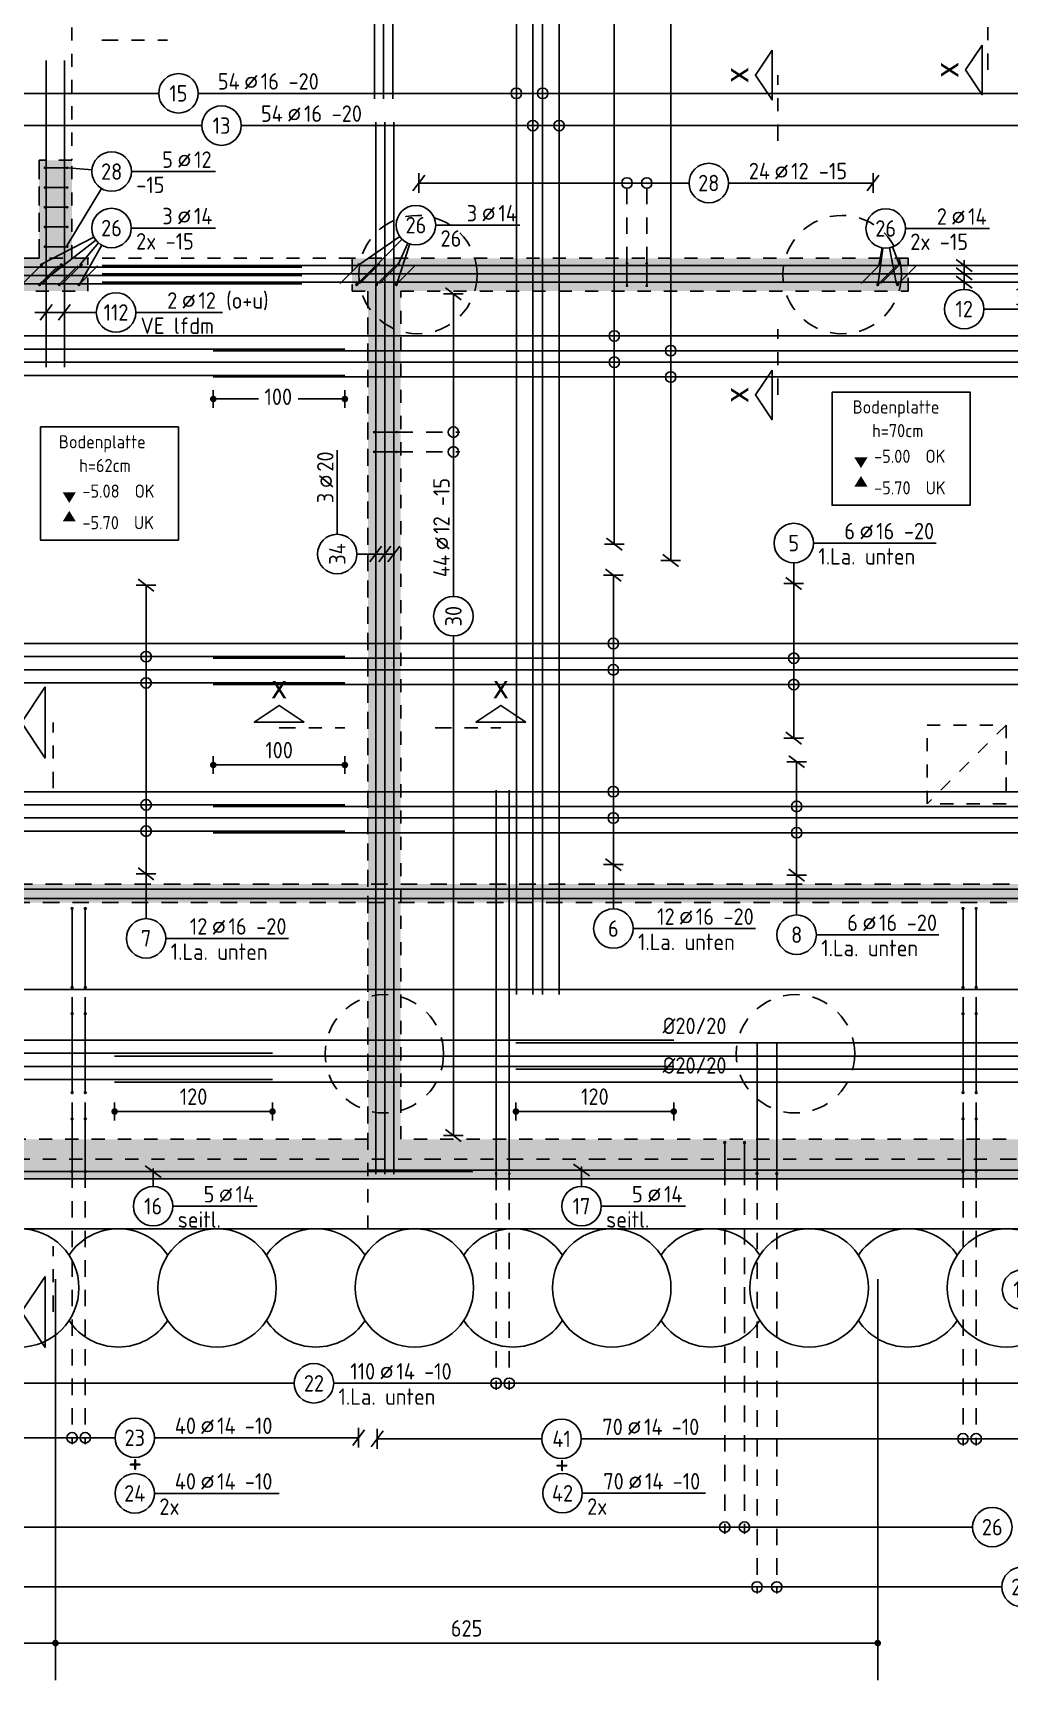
# Model space of a CAD drawing. Extents: x -59 to 99, y -34 to 56.
# Drawn here: x 9.39 to 16.81, y 16.12 to 28.64 of the extents above; entities that cross this region are included whole.
import ezdxf
from ezdxf.enums import TextEntityAlignment as Align

# ---------------------------------------------------------------- set-up
doc = ezdxf.new("R2010")
doc.units = 0
doc.header["$LTSCALE"] = 0.5
for name, pattern in [('AUSGEZOGEN', [1000.01, 1000, 0.01]), ('DASHDOTSMALL', [1.05, 0.5, -0.25, 0.05, -0.25]), ('DIVIDE2', [0.625, 0.25, -0.125, 0, -0.125, 0, -0.125]), ('DOT', [0.175, 0.05, -0.125]), ('HIDDEN2', [0.187, 0.125, -0.062]), ('PUNKT', [0.175, 0.05, -0.125]), ('STRICHPUNKT2', [0.55, 0.25, -0.125, 0.05, -0.125]), ('VERDECKT', [0.375, 0.25, -0.125])]:
    doc.linetypes.add(name, pattern=pattern)
for name, color, linetype in [('ACHSEN', 7, 'Continuous'), ('AFB', 7, 'Continuous'), ('BETON', 7, 'Continuous'), ('DRUEBER', 7, 'Continuous'), ('grau_dunkel', 7, 'Continuous'), ('grau_hell', 7, 'Continuous'), ('Gründungspfähle', 7, 'Continuous'), ('koten', 7, 'Continuous'), ('MASSE', 7, 'Continuous'), ('OBJEKT', 7, 'Continuous'), ('RND', 7, 'Continuous'), ('SCHNITTE', 7, 'Continuous'), ('SCHRAFF', 7, 'Continuous'), ('TEXT', 7, 'Continuous'), ('Verbau', 7, 'Continuous'), ('VERDECKT', 7, 'Continuous'), ('Versprung oberseitig', 7, 'Continuous')]:
    doc.layers.add(name, color=color, linetype=linetype)
doc.layers.add('NOPLOT', color=7, linetype='Continuous', plot=False)
doc.styles.add('helv', font='tahoma.ttf')
doc.styles.add('txt', font='isocp.shx')
doc.dimstyles.new('DOT_I', dxfattribs={"dimscale": 0.5, "dimtxt": 0.25, "dimasz": 0.25, "dimexe": 0.1, "dimexo": 0.3, "dimgap": 0.1, "dimtad": 1, "dimdec": 3, "dimzin": 3, "dimtxsty": 'txt', "dimblk": 'DOT', "dimblk1": 'DOT', "dimblk2": 'DOT', "dimsah": 1, "dimcen": 0.1, "dimse1": 1, "dimse2": 1, "dimazin": 0, "dimtfac": 1, "dimtdec": 4, "dimtix": 1, "dimtmove": 2, "dimatfit": 3, "dimfxl": 0, "dimtvp": 1, "dimtolj": 1, "dimtzin": 0, "dimarcsym": 0})

# ---------------------------------------------------------------- blocks, each defined once
blk = doc.blocks.new('okrd_o')
at = {"layer": 'koten', "color": 7, "linetype": 'Continuous'}
blk.add_solid([(-0.125, 0.202), (0.125, 0.202), (0, 0)], dxfattribs=at)
at = {"layer": 'koten', "style": 'txt'}
blk.add_attdef('OKRD', (0.25, 0.1), '', height=0.25, dxfattribs=at)
blk = doc.blocks.new('okrd_u')
at = {"layer": 'koten', "color": 7, "linetype": 'Continuous'}
blk.add_solid([(-0.125, -0.202), (0.125, -0.202), (0, 0)], dxfattribs=at)
at = {"layer": 'koten', "style": 'txt'}
blk.add_attdef('OKRD', (0.25, -0.35), '', height=0.25, dxfattribs=at)
blk = doc.blocks.new('lei_gre')
at = {"layer": 'RND', "color": 7, "linetype": 'Continuous'}
for p, q in [((-0.09, -0.12), (0.09, 0.12)), ((0, 0.15), (0, -0.15))]:
    blk.add_line(p, q, dxfattribs=at)
blk = doc.blocks.new('RND_LEI')
at = {"layer": 'RND', "color": 7, "linetype": 'Continuous'}
blk.add_line((1.022, 0.066), (1.19, 0.27), dxfattribs=at)
for centre, radius in [((0, 0), 0.3), ((1.106, 0.168), 0.075)]:
    blk.add_circle(centre, radius, dxfattribs=at)
at = {"layer": 'RND', "color": 7, "linetype": 'Continuous', "style": 'txt'}
blk.add_attdef('ANZ', text='', height=0.25, dxfattribs=at).set_placement((0.931, 0.057), align=Align.RIGHT)
for tag, p in [('DUM', (1.253, 0.057)), ('ABSTD', (1.674, 0.057)), ('POSTXT', (0.374, -0.327))]:
    blk.add_attdef(tag, p, '', height=0.25, dxfattribs=at)
blk.add_attdef('POSL', text='', height=0.25, dxfattribs=at).set_placement((0, 0), align=Align.MIDDLE)
blk = doc.blocks.new('DOT')
at = {"layer": 'MASSE', "color": 7, "linetype": 'Continuous'}
for p, q in [((0, 0), (-1, 0)), ((0, 0.54), (0, -0.54))]:
    blk.add_line(p, q, dxfattribs=at)
at = {"layer": 'MASSE', "color": 7, "linetype": 'Continuous', "const_width": 0.2}
blk.add_lwpolyline([(-0.1, 0, 1), (0.1, 0, 1)], format="xyb", close=True, dxfattribs=at)
blk = doc.blocks.new('*D15')
at = {"layer": 'Defpoints', "color": 0, "linetype": 'AUSGEZOGEN', "transparency": 16777216}
for p in [(10.76, 23.075), (10.76, 23.075), (11.76, 23.075)]:
    blk.add_point(p, dxfattribs=at)
at = {"layer": 'MASSE', "color": 0, "linetype": 'AUSGEZOGEN', "lineweight": -2, "transparency": 16777216}
blk.add_line((11.635, 23.075), (10.885, 23.075), dxfattribs=at)
at = {"layer": 'MASSE', "color": 0, "linetype": 'AUSGEZOGEN', "lineweight": -2, "transparency": 16777216, "xscale": 0.125, "yscale": 0.125, "zscale": 0.125, "rotation": 180}
blk.add_blockref('DOT', (10.76, 23.075), dxfattribs=at)
at = {"layer": 'MASSE', "color": 0, "linetype": 'AUSGEZOGEN', "lineweight": -2, "transparency": 16777216, "xscale": 0.125, "yscale": 0.125, "zscale": 0.125}
blk.add_blockref('DOT', (11.76, 23.075), dxfattribs=at)
at = {"layer": 'MASSE', "color": 0, "linetype": 'AUSGEZOGEN', "transparency": 16777216, "insert": (11.26, 23.188), "char_height": 0.125, "attachment_point": 5, "style": 'txt'}
blk.add_mtext('\\A1;100', dxfattribs=at)
blk = doc.blocks.new('*D17')
at = {"layer": 'Defpoints', "color": 0, "linetype": 'AUSGEZOGEN', "transparency": 16777216}
for p in [(10.01, 20.44), (10.01, 20.44), (11.21, 20.44)]:
    blk.add_point(p, dxfattribs=at)
at = {"layer": 'MASSE', "color": 0, "linetype": 'AUSGEZOGEN', "lineweight": -2, "transparency": 16777216}
blk.add_line((11.085, 20.44), (10.135, 20.44), dxfattribs=at)
at = {"layer": 'MASSE', "color": 0, "linetype": 'AUSGEZOGEN', "lineweight": -2, "transparency": 16777216, "xscale": 0.125, "yscale": 0.125, "zscale": 0.125, "rotation": 180}
blk.add_blockref('DOT', (10.01, 20.44), dxfattribs=at)
at = {"layer": 'MASSE', "color": 0, "linetype": 'AUSGEZOGEN', "lineweight": -2, "transparency": 16777216, "xscale": 0.125, "yscale": 0.125, "zscale": 0.125}
blk.add_blockref('DOT', (11.21, 20.44), dxfattribs=at)
at = {"layer": 'MASSE', "color": 0, "linetype": 'AUSGEZOGEN', "transparency": 16777216, "insert": (10.61, 20.553), "char_height": 0.125, "attachment_point": 5, "style": 'txt'}
blk.add_mtext('\\A1;120', dxfattribs=at)
blk = doc.blocks.new('*D18')
at = {"layer": 'Defpoints', "color": 0, "linetype": 'AUSGEZOGEN', "transparency": 16777216}
for p in [(13.06, 20.44), (13.06, 20.44), (14.26, 20.44)]:
    blk.add_point(p, dxfattribs=at)
at = {"layer": 'MASSE', "color": 0, "linetype": 'AUSGEZOGEN', "lineweight": -2, "transparency": 16777216}
blk.add_line((14.135, 20.44), (13.185, 20.44), dxfattribs=at)
at = {"layer": 'MASSE', "color": 0, "linetype": 'AUSGEZOGEN', "lineweight": -2, "transparency": 16777216, "xscale": 0.125, "yscale": 0.125, "zscale": 0.125, "rotation": 180}
blk.add_blockref('DOT', (13.06, 20.44), dxfattribs=at)
at = {"layer": 'MASSE', "color": 0, "linetype": 'AUSGEZOGEN', "lineweight": -2, "transparency": 16777216, "xscale": 0.125, "yscale": 0.125, "zscale": 0.125}
blk.add_blockref('DOT', (14.26, 20.44), dxfattribs=at)
at = {"layer": 'MASSE', "color": 0, "linetype": 'AUSGEZOGEN', "transparency": 16777216, "insert": (13.66, 20.553), "char_height": 0.125, "attachment_point": 5, "style": 'txt'}
blk.add_mtext('\\A1;120', dxfattribs=at)
blk = doc.blocks.new('*D20')
at = {"layer": 'Defpoints', "color": 0, "linetype": 'AUSGEZOGEN', "transparency": 16777216}
for p in [(10.76, 25.858), (11.76, 25.858), (11.76, 25.858)]:
    blk.add_point(p, dxfattribs=at)
at = {"layer": 'MASSE', "color": 0, "linetype": 'AUSGEZOGEN', "lineweight": -2, "transparency": 16777216}
for p, q in [((10.885, 25.858), (11.104, 25.858)), ((11.635, 25.858), (11.404, 25.858))]:
    blk.add_line(p, q, dxfattribs=at)
at = {"layer": 'MASSE', "color": 0, "linetype": 'AUSGEZOGEN', "lineweight": -2, "transparency": 16777216, "xscale": 0.125, "yscale": 0.125, "zscale": 0.125, "rotation": 180}
blk.add_blockref('DOT', (10.76, 25.858), dxfattribs=at)
at = {"layer": 'MASSE', "color": 0, "linetype": 'AUSGEZOGEN', "lineweight": -2, "transparency": 16777216, "xscale": 0.125, "yscale": 0.125, "zscale": 0.125}
blk.add_blockref('DOT', (11.76, 25.858), dxfattribs=at)
at = {"layer": 'MASSE', "color": 0, "linetype": 'AUSGEZOGEN', "transparency": 16777216, "insert": (11.254, 25.875), "char_height": 0.125, "attachment_point": 5, "style": 'txt'}
blk.add_mtext('\\A1;100', dxfattribs=at)
blk = doc.blocks.new('*D34')
at = {"layer": 'Defpoints', "color": 0, "linetype": 'AUSGEZOGEN', "transparency": 16777216}
for p in [(5.81, 16.398), (5.81, 16.398), (9.56, 16.398)]:
    blk.add_point(p, dxfattribs=at)
at = {"layer": 'MASSE', "color": 0, "linetype": 'AUSGEZOGEN', "lineweight": -2, "transparency": 16777216}
blk.add_line((9.435, 16.398), (5.935, 16.398), dxfattribs=at)
at = {"layer": 'MASSE', "color": 0, "linetype": 'AUSGEZOGEN', "lineweight": -2, "transparency": 16777216, "xscale": 0.125, "yscale": 0.125, "zscale": 0.125, "rotation": 180}
blk.add_blockref('DOT', (5.81, 16.398), dxfattribs=at)
at = {"layer": 'MASSE', "color": 0, "linetype": 'AUSGEZOGEN', "lineweight": -2, "transparency": 16777216, "xscale": 0.125, "yscale": 0.125, "zscale": 0.125}
blk.add_blockref('DOT', (9.56, 16.398), dxfattribs=at)
at = {"layer": 'MASSE', "color": 0, "linetype": 'AUSGEZOGEN', "transparency": 16777216, "insert": (7.685, 16.51), "char_height": 0.125, "attachment_point": 5, "style": 'txt'}
blk.add_mtext('\\A1;375', dxfattribs=at)
blk = doc.blocks.new('*D35')
at = {"layer": 'Defpoints', "color": 0, "linetype": 'AUSGEZOGEN', "transparency": 16777216}
for p in [(9.56, 16.398), (15.81, 16.398), (15.81, 16.398)]:
    blk.add_point(p, dxfattribs=at)
at = {"layer": 'MASSE', "color": 0, "linetype": 'AUSGEZOGEN', "lineweight": -2, "transparency": 16777216}
blk.add_line((9.685, 16.398), (15.685, 16.398), dxfattribs=at)
at = {"layer": 'MASSE', "color": 0, "linetype": 'AUSGEZOGEN', "lineweight": -2, "transparency": 16777216, "xscale": 0.125, "yscale": 0.125, "zscale": 0.125, "rotation": 180}
blk.add_blockref('DOT', (9.56, 16.398), dxfattribs=at)
at = {"layer": 'MASSE', "color": 0, "linetype": 'AUSGEZOGEN', "lineweight": -2, "transparency": 16777216, "xscale": 0.125, "yscale": 0.125, "zscale": 0.125}
blk.add_blockref('DOT', (15.81, 16.398), dxfattribs=at)
at = {"layer": 'MASSE', "color": 0, "linetype": 'AUSGEZOGEN', "transparency": 16777216, "insert": (12.685, 16.51), "char_height": 0.125, "attachment_point": 5, "style": 'txt'}
blk.add_mtext('\\A1;625', dxfattribs=at)
blk = doc.blocks.new('SCHN-1')
at = {"layer": 'SCHNITTE', "color": 5, "linetype": 'Continuous'}
blk.add_lwpolyline([(0.54, 0.125), (0, 0.485), (-0.54, 0.125)], close=True, dxfattribs=at)
at = {"layer": 'SCHNITTE', "color": 6, "linetype": 'Continuous', "style": 'helv'}
blk.add_attdef('SCHN-1', text='', height=0.5, dxfattribs=at).set_placement((0, 0.635), align=Align.CENTER)
blk = doc.blocks.new('SCHN-2')
at = {"layer": 'SCHNITTE', "color": 6, "linetype": 'Continuous'}
blk.add_lwpolyline([(0.378, 0.088), (0, 0.34), (-0.378, 0.088)], close=True, dxfattribs=at)
at = {"layer": 'SCHNITTE', "color": 1, "linetype": 'DASHDOTSMALL', "style": 'helv'}
blk.add_attdef('SCHN-2', text='', height=0.35, dxfattribs=at).set_placement((0, 0.45), align=Align.CENTER)

msp = doc.modelspace()

# ---------------------------------------------------------------- hatches: boundary and pattern name
at = {"layer": 'grau_hell'}
h = msp.add_hatch(color=9, dxfattribs=at)
h.paths.add_polyline_path([(19.53512, 22.78883), (19.93512, 23.18883), (19.93512, 30.57883), (19.53512, 30.17883)])
h.paths.add_polyline_path([(19.23512, 30.17883), (19.53512, 30.17883), (19.93512, 30.57883), (18.83512, 30.57883)])
h.paths.add_polyline_path([(19.23512, 30.17883), (18.83512, 30.57883), (18.83512, 22.16883), (18.97512, 22.02883), (19.23512, 22.28883)])
h.paths.add_polyline_path([(7.95012, 22.16883), (7.81012, 22.02883), (18.97512, 22.02883), (18.83512, 22.16883)])
h.paths.add_polyline_path([(7.81012, 22.02883), (7.95012, 22.16883), (7.95012, 24.51883), (7.81012, 24.37883)])
h.paths.add_polyline_path([(5.66012, 24.51883), (5.66012, 24.37883), (7.81012, 24.37883), (7.95012, 24.51883)])
h.paths.add_polyline_path([(20.6151, 22.02883), (20.6151, 22.28883), (19.23512, 22.28883), (18.97512, 22.02883)])
h.paths.add_polyline_path([(20.6151, 22.78883), (20.6151, 23.18883), (19.93512, 23.18883), (19.53512, 22.78883)])
at = {"layer": 'SCHRAFF', "linetype": 'AUSGEZOGEN'}
h = msp.add_hatch(dxfattribs=at)
h.set_pattern_fill('DOTS', scale=0.05, double=1)
h.set_pattern_definition([(0, (-0.63519, 3.144444), (0.0396875, 0.079375), [0, -0.079375])])
h.paths.add_polyline_path([(9.68512, 41.85383), (9.43512, 41.85383), (9.43512, 41.17883), (6.01012, 41.17883), (6.01012, 42.57883), (5.71012, 42.57883), (5.71012, 34.10383), (5.66012, 34.10383), (5.66012, 19.92883), (20.6151, 19.92883), (20.6151, 20.22883), (18.43512, 20.22883), (18.43512, 26.67883), (18.67012, 26.67883), (18.67012, 26.92883), (18.05012, 26.92883), (18.05012, 26.67883), (18.18512, 26.67883), (18.18512, 20.22883), (12.18512, 20.22883), (12.18512, 26.67883), (16.04012, 26.67883), (16.04012, 26.92883), (11.81512, 26.92883), (11.81512, 26.67883), (11.93512, 26.67883), (11.93512, 20.22883), (6.01012, 20.22883), (6.01012, 26.67883), (9.80512, 26.67883), (9.80512, 26.92883), (9.68512, 26.92883), (9.68512, 27.67383), (9.43512, 27.67383), (9.43512, 26.92883), (6.01012, 26.92883), (6.01012, 30.75383), (9.43512, 30.75383), (9.43512, 29.68383), (9.68512, 29.68383), (9.68512, 32.51883), (9.43512, 32.51883), (9.43512, 31.00383), (6.01012, 31.00383), (6.01012, 33.85383), (9.43512, 33.85383), (9.43512, 33.65383), (9.68512, 33.65383), (9.68512, 34.25383), (9.43512, 34.25383), (9.43512, 34.10383), (6.01012, 34.10383), (6.01012, 40.87883), (9.43512, 40.87883), (9.43512, 35.75383), (9.68512, 35.75383)])

# ---------------------------------------------------------------- linework, layer by layer
at = {"layer": 'ACHSEN', "color": 140, "linetype": 'AUSGEZOGEN'}
for p, q in [((9.56012, 19.16626), (9.56012, 16.11673)), ((15.81012, 19.16626), (15.81012, 16.11673))]:
    msp.add_line(p, q, dxfattribs=at)
at = {"layer": 'AFB', "color": 1, "linetype": 'DIVIDE2'}
msp.add_line((20.6151, 20.07883), (5.86012, 20.07883), dxfattribs=at)
at = {"layer": 'BETON', "color": 6, "linetype": 'AUSGEZOGEN'}
msp.add_line((5.66012, 19.92883), (20.6151, 19.92883), dxfattribs=at)
at = {"layer": 'DRUEBER', "color": 7, "linetype": 'PUNKT', "lineweight": -2}
for p, q in [((9.68512, 27.67383), (9.43512, 27.67383)), ((9.43512, 27.67383), (9.43512, 26.92883)), ((9.68512, 26.92883), (9.68512, 27.67383)), ((9.43512, 26.92883), (6.01012, 26.92883)), ((9.80512, 26.92883), (9.68512, 26.92883)), ((9.80512, 26.67883), (9.80512, 26.92883)), ((16.04012, 26.92883), (11.81512, 26.92883)), ((11.81512, 26.92883), (11.81512, 26.67883)), ((16.04012, 26.67883), (16.04012, 26.92883)), ((6.01012, 26.67883), (9.80512, 26.67883)), ((11.81512, 26.67883), (11.93512, 26.67883)), ((11.93512, 26.67883), (11.93512, 20.22883)), ((12.18512, 20.22883), (12.18512, 26.67883)), ((12.18512, 26.67883), (16.04012, 26.67883)), ((11.93512, 20.22883), (6.01012, 20.22883)), ((18.18512, 20.22883), (12.18512, 20.22883))]:
    msp.add_line(p, q, dxfattribs=at)
msp.add_lwpolyline([(20.6151, 19.92883), (5.66012, 19.92883), (5.66012, 34.10383), (5.71012, 34.10383), (5.71012, 42.57883)], dxfattribs=at)
at = {"layer": 'grau_dunkel', "color": 171, "linetype": 'DOT'}
msp.add_line((16.78512, 23.37883), (16.18512, 22.77883), dxfattribs=at)
at = {"layer": 'Gründungspfähle', "color": 171, "linetype": 'VERDECKT'}
for centre in [(12.31512, 26.80383), (15.53978, 26.80383), (12.06012, 20.87883), (15.18512, 20.87883)]:
    msp.add_circle(centre, 0.45, dxfattribs=at)
at = {"layer": 'NOPLOT', "color": 191, "linetype": 'Continuous'}
msp.add_line((18.83512, 21.36883), (7.95012, 21.36883), dxfattribs=at)
at = {"layer": 'OBJEKT', "color": 7, "linetype": 'AUSGEZOGEN'}
msp.add_line((5.66012, 19.54883), (20.6151, 19.54883), dxfattribs=at)
at = {"layer": 'OBJEKT', "color": 1, "linetype": 'AUSGEZOGEN'}
for points in [[(15.46288, 25.91026), (16.51234, 25.91026), (16.51234, 25.05011), (15.46288, 25.05011)], [(9.44573, 25.6454), (10.49519, 25.6454), (10.49519, 24.78526), (9.44573, 24.78526)]]:
    msp.add_lwpolyline(points, close=True, dxfattribs=at)
at = {"layer": 'OBJEKT', "color": 7, "linetype": 'DOT'}
msp.add_lwpolyline([(16.18512, 23.37883), (16.78512, 23.37883), (16.78512, 22.77883), (16.18512, 22.77883)], close=True, dxfattribs=at)
at = {"layer": 'RND', "color": 7, "linetype": 'AUSGEZOGEN'}
for p, q in [((13.80774, 33.65305), (13.80774, 24.75432)), ((14.23645, 24.62933), (14.23645, 33.15413)), ((8.1671, 28.18228), (10.34478, 28.18228)), ((10.64478, 28.18228), (18.7415, 28.18228)), ((8.00003, 27.93686), (10.67277, 27.93686)), ((10.97277, 27.93686), (18.63795, 27.93686)), ((10.13741, 27.5873), (10.77741, 27.5873)), ((12.32147, 27.5004), (14.37561, 27.5004)), ((14.67561, 27.5004), (15.77398, 27.5004)), ((12.45002, 27.1799), (13.09002, 27.1799)), ((10.13605, 27.15793), (10.77605, 27.15793)), ((16.02031, 27.15476), (16.66031, 27.15476)), ((12.58471, 26.6571), (12.58471, 24.35665)), ((10.17042, 26.51621), (10.83042, 26.51621)), ((16.61715, 26.54188), (17.25715, 26.54188)), ((11.70194, 24.82927), (11.70194, 25.46927)), ((15.32171, 24.7626), (16.25296, 24.7626)), ((15.17171, 24.45458), (15.17171, 24.6126)), ((10.24915, 24.4421), (10.24915, 22.24749)), ((13.80055, 24.51883), (13.80055, 22.31719)), ((15.17171, 23.27893), (15.17171, 24.45458)), ((12.58471, 24.05665), (12.58471, 20.25735)), ((15.19358, 23.1002), (15.19358, 22.23744)), ((13.80055, 22.31719), (13.80055, 21.98098)), ((10.24915, 22.24749), (10.24915, 21.9067)), ((15.19358, 22.23744), (15.19358, 21.93449)), ((13.95055, 21.83098), (14.8818, 21.83098)), ((10.39915, 21.7567), (11.3304, 21.7567)), ((15.34358, 21.78449), (16.27483, 21.78449)), ((10.45248, 19.71997), (11.09248, 19.71997)), ((13.70851, 19.72023), (14.34851, 19.72023)), ((7.89071, 18.37311), (11.37483, 18.37311)), ((11.67483, 18.37311), (18.79694, 18.37311)), ((7.89366, 17.95925), (10.01298, 17.95925)), ((10.31298, 17.95925), (11.86453, 17.95925)), ((12.0056, 17.95109), (13.25706, 17.95109)), ((13.55706, 17.95109), (18.74855, 17.95109)), ((10.31298, 17.53647), (11.25983, 17.53647)), ((13.56416, 17.53712), (14.50028, 17.53712)), ((5.94606, 17.27977), (16.5306, 17.27977)), ((5.72585, 16.82472), (16.75373, 16.82472))]:
    msp.add_line(p, q, dxfattribs=at)
at = {"layer": 'RND', "color": 102, "linetype": 'AUSGEZOGEN'}
for p, q in [((9.83797, 27.60016), (9.65191, 27.61618)), ((9.90998, 27.45883), (9.64657, 27.02185)), ((9.86762, 27.06589), (9.43304, 26.72813)), ((9.85267, 27.08932), (9.44374, 26.87894)), ((12.19485, 27.07295), (11.85468, 26.72701)), ((12.17697, 27.09412), (11.87298, 26.88219)), ((9.91207, 27.02745), (9.74234, 26.72813)), ((9.88818, 27.04426), (9.74769, 26.88108)), ((12.25383, 27.03719), (12.153, 26.72566)), ((12.23826, 27.0432), (12.16521, 26.88151)), ((15.8496, 27.00619), (15.81218, 26.73787)), ((15.84335, 27.0072), (15.82105, 26.88519)), ((15.89911, 27.00755), (15.95294, 26.73233)), ((15.92296, 27.0143), (15.97178, 26.88408)), ((16.46715, 26.69188), (16.46715, 26.91454)), ((9.87042, 26.51621), (9.40401, 26.51621)), ((11.85194, 24.67927), (12.13922, 24.67927)), ((10.30248, 19.86997), (10.30248, 20.00708)), ((13.55851, 19.87023), (13.55851, 20.02152))]:
    msp.add_line(p, q, dxfattribs=at)
at = {"layer": 'RND', "color": 102, "linetype": 'VERDECKT'}
for p, q in [((13.90417, 26.88884), (13.90417, 27.5504)), ((14.05417, 26.88884), (14.05417, 27.5504)), ((12.15242, 25.6061), (12.63471, 25.6061)), ((12.15242, 25.4561), (12.63471, 25.4561)), ((9.68677, 21.18383), (9.68677, 21.38383)), ((9.78677, 21.18383), (9.78677, 21.38383)), ((16.45795, 21.18383), (16.45795, 21.38383)), ((16.55795, 21.18383), (16.55795, 21.38383)), ((9.68677, 20.38383), (9.68677, 20.58383)), ((9.78677, 20.38383), (9.78677, 20.58383)), ((16.45795, 20.38383), (16.45795, 20.58383)), ((16.55795, 20.38383), (16.55795, 20.58383)), ((9.68677, 19.98383), (9.68677, 17.90925)), ((9.78677, 19.98383), (9.78677, 17.90925)), ((12.90943, 19.96784), (12.90943, 18.32311)), ((13.00943, 19.96784), (13.00943, 18.32311)), ((14.64706, 20.00383), (14.64706, 17.22977)), ((14.79706, 20.00383), (14.79706, 17.22977)), ((14.89249, 19.96784), (14.89249, 16.77472)), ((15.04249, 19.96784), (15.04249, 16.77472)), ((16.45795, 19.98383), (16.45795, 17.90109)), ((16.55795, 19.98383), (16.55795, 17.90109))]:
    msp.add_line(p, q, dxfattribs=at)
at = {"layer": 'RND', "color": 1, "linetype": 'AUSGEZOGEN'}
for points in [[(11.98532, 28.14158), (11.98532, 41.14158)], [(12.05441, 28.14158), (12.05441, 41.14158)], [(12.12351, 28.14158), (12.12351, 41.14158)], [(13.18835, 33.32883), (13.18835, 21.32883)], [(13.38835, 33.32883), (13.38835, 21.32883)], [(13.06319, 30.07883), (13.06319, 21.32883)], [(13.26319, 30.07883), (13.26319, 21.32883)], [(9.48986, 26.09996), (9.48986, 28.43137)], [(9.62805, 26.09996), (9.62805, 28.43137)], [(11.99444, 19.96306), (11.99444, 27.96306)], [(12.06353, 19.96306), (12.06353, 27.96306)], [(12.13263, 19.96306), (12.13263, 27.96306)], [(9.47955, 27.61607), (9.64956, 27.61607)], [(9.47955, 27.46607), (9.64956, 27.46607)], [(9.47955, 27.31607), (9.64956, 27.31607)], [(9.47955, 27.16607), (9.64956, 27.16607)], [(9.47955, 27.01607), (9.64956, 27.01607)], [(11.43297, 26.86065), (5.68297, 26.86065)], [(9.45468, 26.8782), (9.31326, 26.73678)], [(9.43922, 26.7282), (9.58065, 26.86963)], [(9.60468, 26.8782), (9.46326, 26.73678)], [(9.58922, 26.7282), (9.73065, 26.86963)], [(9.75468, 26.8782), (9.61326, 26.73678)], [(9.73922, 26.7282), (9.88065, 26.86963)], [(9.91572, 26.87255), (19.91572, 26.87255)], [(9.91572, 26.80917), (19.91572, 26.80917)], [(11.86573, 26.8782), (11.72431, 26.73678)], [(11.85028, 26.7282), (11.9917, 26.86963)], [(12.01573, 26.8782), (11.87431, 26.73678)], [(12.00028, 26.7282), (12.1417, 26.86963)], [(12.16573, 26.8782), (12.02431, 26.73678)], [(12.15028, 26.7282), (12.2917, 26.86963)], [(13.90417, 26.71883), (13.90417, 26.88884)], [(14.05417, 26.71883), (14.05417, 26.88884)], [(15.82591, 26.8782), (15.68449, 26.73678)], [(15.81046, 26.7282), (15.95188, 26.86963)], [(15.97591, 26.8782), (15.83449, 26.73678)], [(15.96046, 26.7282), (16.10188, 26.86963)], [(11.43297, 26.79727), (5.68297, 26.79727)], [(11.43297, 26.73389), (5.68297, 26.73389)], [(9.91572, 26.74579), (19.91572, 26.74579)], [(8.26012, 26.33754), (19.46012, 26.33754)], [(5.71012, 26.23754), (11.76012, 26.23754)], [(10.76012, 26.22539), (21.96012, 26.22539)], [(8.26012, 26.13754), (19.46012, 26.13754)], [(5.71012, 26.03754), (11.76012, 26.03754)], [(10.76012, 26.02539), (21.96012, 26.02539)], [(11.9824, 25.6061), (12.15242, 25.6061)], [(11.9824, 25.4561), (12.15242, 25.4561)], [(7.11012, 23.99887), (19.46012, 23.99887)], [(7.11012, 23.89887), (11.76012, 23.89887)], [(7.11012, 23.79887), (19.46012, 23.79887)], [(10.76012, 23.88672), (21.96012, 23.88672)], [(7.11012, 23.69887), (11.76012, 23.69887)], [(10.76012, 23.68672), (21.96012, 23.68672)], [(7.11012, 22.87209), (19.46012, 22.87209)], [(12.90943, 22.88424), (12.90943, 22.63424), (12.90943, 21.99784), (12.90943, 19.96784)], [(13.00943, 22.88424), (13.00943, 22.63424), (13.00943, 21.99784), (13.00943, 19.96784)], [(7.11012, 22.77209), (11.76012, 22.77209)], [(7.11012, 22.67209), (19.46012, 22.67209)], [(10.76012, 22.75994), (19.46012, 22.75994)], [(7.11012, 22.57209), (11.76012, 22.57209)], [(10.76012, 22.55994), (19.46012, 22.55994)], [(6.81012, 22.12971), (19.81012, 22.12971)], [(6.81012, 22.05895), (19.81012, 22.05895)], [(9.68677, 21.38383), (9.68677, 21.98383)], [(9.78677, 21.38383), (9.78677, 21.98383)], [(16.45795, 21.38383), (16.45795, 21.98383)], [(16.55795, 21.38383), (16.55795, 21.98383)], [(9.68677, 20.58383), (9.68677, 21.18383)], [(9.78677, 20.58383), (9.78677, 21.18383)], [(16.45795, 20.58383), (16.45795, 21.18383)], [(16.55795, 20.58383), (16.55795, 21.18383)], [(5.71012, 20.98284), (14.26012, 20.98284)], [(13.06012, 20.96204), (23.06012, 20.96204)], [(14.89249, 19.96784), (14.89249, 20.96784)], [(15.04249, 19.96784), (15.04249, 20.96784)], [(5.71012, 20.88284), (11.21012, 20.88284)], [(10.01012, 20.86204), (20.01012, 20.86204)], [(5.71012, 20.78284), (14.26012, 20.78284)], [(5.71012, 20.68284), (11.21012, 20.68284)], [(13.06012, 20.76204), (23.06012, 20.76204)], [(10.01012, 20.66204), (20.01012, 20.66204)], [(9.68677, 19.98383), (9.68677, 20.38383)], [(9.78677, 19.98383), (9.78677, 20.38383)], [(16.45795, 19.98383), (16.45795, 20.38383)], [(16.55795, 19.98383), (16.55795, 20.38383)], [(14.64706, 20.00383), (14.64706, 20.20383)], [(14.79706, 20.00383), (14.79706, 20.20383)], [(5.73243, 19.98287), (12.73243, 19.98287)], [(11.93512, 19.99514), (19.63512, 19.99514)]]:
    msp.add_lwpolyline(points, dxfattribs=at)
at = {"layer": 'RND', "color": 7, "linetype": 'AUSGEZOGEN'}
for points, const_width in [([(9.47455, 27.61607, 1), (9.48455, 27.61607, 1)], 0.01), ([(9.64456, 27.61607, 1), (9.65456, 27.61607, 1)], 0.01), ([(9.47455, 27.46607, 1), (9.48455, 27.46607, 1)], 0.01), ([(9.64456, 27.46607, 1), (9.65456, 27.46607, 1)], 0.01), ([(9.47455, 27.31607, 1), (9.48455, 27.31607, 1)], 0.01), ([(9.64456, 27.31607, 1), (9.65456, 27.31607, 1)], 0.01), ([(9.47455, 27.16607, 1), (9.48455, 27.16607, 1)], 0.01), ([(9.64456, 27.16607, 1), (9.65456, 27.16607, 1)], 0.01), ([(9.47455, 27.01607, 1), (9.48455, 27.01607, 1)], 0.01), ([(9.64456, 27.01607, 1), (9.65456, 27.01607, 1)], 0.01), ([(9.45468, 26.87195, -1), (9.45468, 26.88445, -1)], 0.0125), ([(9.60468, 26.87195, -1), (9.60468, 26.88445, -1)], 0.0125), ([(9.75468, 26.87195, -1), (9.75468, 26.88445, -1)], 0.0125), ([(11.86573, 26.87195, -1), (11.86573, 26.88445, -1)], 0.0125), ([(12.01573, 26.87195, -1), (12.01573, 26.88445, -1)], 0.0125), ([(12.16573, 26.87195, -1), (12.16573, 26.88445, -1)], 0.0125), ([(13.90417, 26.88384, 1), (13.90417, 26.89384, 1)], 0.01), ([(14.05417, 26.88384, 1), (14.05417, 26.89384, 1)], 0.01), ([(15.82591, 26.87195, -1), (15.82591, 26.88445, -1)], 0.0125), ([(15.97591, 26.87195, -1), (15.97591, 26.88445, -1)], 0.0125), ([(9.43922, 26.72195, 1), (9.43922, 26.73445, 1)], 0.0125), ([(9.58922, 26.72195, 1), (9.58922, 26.73445, 1)], 0.0125), ([(9.73922, 26.72195, 1), (9.73922, 26.73445, 1)], 0.0125), ([(11.85028, 26.72195, 1), (11.85028, 26.73445, 1)], 0.0125), ([(12.00028, 26.72195, 1), (12.00028, 26.73445, 1)], 0.0125), ([(12.15028, 26.72195, 1), (12.15028, 26.73445, 1)], 0.0125), ([(13.90417, 26.71383, 1), (13.90417, 26.72383, 1)], 0.01), ([(14.05417, 26.71383, 1), (14.05417, 26.72383, 1)], 0.01), ([(15.81046, 26.72195, 1), (15.81046, 26.73445, 1)], 0.0125), ([(15.96046, 26.72195, 1), (15.96046, 26.73445, 1)], 0.0125), ([(11.9774, 25.6061, 1), (11.9874, 25.6061, 1)], 0.01), ([(12.14742, 25.6061, 1), (12.15742, 25.6061, 1)], 0.01), ([(11.9774, 25.4561, 1), (11.9874, 25.4561, 1)], 0.01), ([(12.14742, 25.4561, 1), (12.15742, 25.4561, 1)], 0.01), ([(9.68052, 21.98383, 1), (9.69302, 21.98383, 1)], 0.0125), ([(9.78052, 21.98383, 1), (9.79302, 21.98383, 1)], 0.0125), ([(16.4517, 21.98383, 1), (16.4642, 21.98383, 1)], 0.0125), ([(16.5517, 21.98383, 1), (16.5642, 21.98383, 1)], 0.0125), ([(9.68052, 21.38383, 1), (9.69302, 21.38383, 1)], 0.0125), ([(9.78052, 21.38383, 1), (9.79302, 21.38383, 1)], 0.0125), ([(16.4517, 21.38383, 1), (16.4642, 21.38383, 1)], 0.0125), ([(16.5517, 21.38383, 1), (16.5642, 21.38383, 1)], 0.0125), ([(9.68052, 21.18383, 1), (9.69302, 21.18383, 1)], 0.0125), ([(9.78052, 21.18383, 1), (9.79302, 21.18383, 1)], 0.0125), ([(16.4517, 21.18383, 1), (16.4642, 21.18383, 1)], 0.0125), ([(16.5517, 21.18383, 1), (16.5642, 21.18383, 1)], 0.0125), ([(9.68052, 20.58383, 1), (9.69302, 20.58383, 1)], 0.0125), ([(9.78052, 20.58383, 1), (9.79302, 20.58383, 1)], 0.0125), ([(16.4517, 20.58383, 1), (16.4642, 20.58383, 1)], 0.0125), ([(16.5517, 20.58383, 1), (16.5642, 20.58383, 1)], 0.0125), ([(9.68052, 20.38383, 1), (9.69302, 20.38383, 1)], 0.0125), ([(9.78052, 20.38383, 1), (9.79302, 20.38383, 1)], 0.0125), ([(16.4517, 20.38383, 1), (16.4642, 20.38383, 1)], 0.0125), ([(16.5517, 20.38383, 1), (16.5642, 20.38383, 1)], 0.0125), ([(14.64081, 20.20383, 1), (14.65331, 20.20383, 1)], 0.0125), ([(14.79081, 20.20383, 1), (14.80331, 20.20383, 1)], 0.0125), ([(9.68052, 19.98383, 1), (9.69302, 19.98383, 1)], 0.0125), ([(9.78052, 19.98383, 1), (9.79302, 19.98383, 1)], 0.0125), ([(12.90443, 19.96784, 1), (12.91443, 19.96784, 1)], 0.01), ([(13.00443, 19.96784, 1), (13.01443, 19.96784, 1)], 0.01), ([(14.88624, 19.96784, 1), (14.89874, 19.96784, 1)], 0.0125), ([(15.03624, 19.96784, 1), (15.04874, 19.96784, 1)], 0.0125), ([(16.4517, 19.98383, 1), (16.4642, 19.98383, 1)], 0.0125), ([(16.5517, 19.98383, 1), (16.5642, 19.98383, 1)], 0.0125)]:
    msp.add_lwpolyline(points, format="xyb", close=True, dxfattribs=dict(at, const_width=const_width))
for centre in [(13.06319, 28.18228), (13.26319, 28.18228), (13.18835, 27.93686), (13.38835, 27.93686), (13.90417, 27.5004), (14.05417, 27.5004), (13.80774, 26.33754), (13.80774, 26.13754), (14.23645, 26.22539), (14.23645, 26.02539), (12.58471, 25.6061), (12.58471, 25.4561), (10.24915, 23.89887), (13.80055, 23.99887), (15.17171, 23.88672), (13.80055, 23.79887), (10.24915, 23.69887), (15.17171, 23.68672), (10.24915, 22.77209), (13.80055, 22.87209), (15.19358, 22.75994), (13.80055, 22.67209), (10.24915, 22.57209), (15.19358, 22.55994), (12.90943, 18.37311), (13.00943, 18.37311), (9.68677, 17.95925), (9.78677, 17.95925), (16.45795, 17.95109), (16.55795, 17.95109), (14.64706, 17.27977), (14.79706, 17.27977), (14.89249, 16.82472), (15.04249, 16.82472)]:
    msp.add_circle(centre, 0.04, dxfattribs=at)
at = {"layer": 'SCHNITTE', "color": 6, "linetype": 'STRICHPUNKT2'}
for p, q in [((16.6476, 28.36077), (16.6476, 28.86077)), ((15.05076, 27.82155), (15.05076, 28.32155)), ((15.05076, 25.88948), (15.05076, 26.38948)), ((11.26045, 23.35775), (11.76045, 23.35775)), ((12.4453, 23.35775), (12.9453, 23.35775))]:
    msp.add_line(p, q, dxfattribs=at)
at = {"layer": 'SCHNITTE', "color": 5, "linetype": 'STRICHPUNKT2'}
for p, q in [((9.91216, 28.58556), (10.41216, 28.58556)), ((9.54391, 22.89807), (9.54391, 23.39807)), ((9.54391, 18.91623), (9.54391, 19.41623))]:
    msp.add_line(p, q, dxfattribs=at)
at = {"layer": 'Verbau', "color": 171}
for centre in [(9.28851, 19.09883), (10.78851, 19.09883), (12.28851, 19.09883), (13.78851, 19.09883), (15.28851, 19.09883), (16.78851, 19.09883)]:
    msp.add_circle(centre, 0.45, dxfattribs=at)
for centre, start, end in [((10.03851, 19.09883), 33.55731, 146.44269), ((11.53851, 19.09883), 33.55731, 146.44269), ((13.03851, 19.09883), 33.55731, 146.44269), ((14.53851, 19.09883), 33.55731, 146.44269), ((16.03851, 19.09883), 33.55731, 146.44269), ((10.03851, 19.09883), 213.55731, 326.44269), ((11.53851, 19.09883), 213.55731, 326.44269), ((13.03851, 19.09883), 213.55731, 326.44269), ((14.53851, 19.09883), 213.55731, 326.44269), ((16.03851, 19.09883), 213.55731, 326.44269)]:
    msp.add_arc(centre, 0.45, start, end, dxfattribs=at)
at = {"layer": 'VERDECKT', "color": 7, "linetype": 'VERDECKT'}
for p, q in [((18.83512, 22.16883), (7.95012, 22.16883)), ((20.6151, 22.02883), (7.81012, 22.02883))]:
    msp.add_line(p, q, dxfattribs=at)
at = {"layer": 'Versprung oberseitig', "color": 1, "linetype": 'HIDDEN2'}
for p, q in [((9.68512, 29.68383), (9.68512, 27.67383)), ((9.43512, 26.92883), (9.43512, 27.67383)), ((9.68512, 27.67383), (9.43512, 27.67383)), ((11.81512, 26.92883), (5.66012, 26.92883)), ((11.81512, 26.92883), (11.81512, 26.67883)), ((11.81512, 26.67883), (11.93512, 26.67883)), ((11.93512, 19.54883), (11.93512, 26.67883))]:
    msp.add_line(p, q, dxfattribs=at)

# ---------------------------------------------------------------- block references
at = {"layer": 'koten', "color": 6, "linetype": 'AUSGEZOGEN', "xscale": 0.4, "yscale": 0.4, "zscale": 0.4}
for name, p, values in [('okrd_o', (15.68226, 25.33249), {'OKRD': '-5.00  OK'}), ('okrd_o', (9.66511, 25.06764), {'OKRD': '-5.08  OK'}), ('okrd_u', (15.68226, 25.27249), {'OKRD': '-5.70  UK'}), ('okrd_u', (9.66511, 25.00764), {'OKRD': '-5.70  UK'})]:
    msp.add_blockref(name, p, dxfattribs=at).add_auto_attribs(values)
at = {"layer": 'RND', "color": 7, "linetype": 'AUSGEZOGEN', "xscale": 0.5, "yscale": 0.5, "zscale": 0.5}
for p, values in [((10.49478, 28.18228), {'POSL': '15', 'DUM': '16', 'ANZ': '54', 'ABSTD': '-20'}), ((10.82277, 27.93686), {'POSL': '13', 'DUM': '16', 'ANZ': '54', 'ABSTD': '-20'}), ((9.98741, 27.5873), {'POSL': '28', 'DUM': '12', 'ANZ': '5', 'POSTXT': '-15'}), ((14.52561, 27.5004), {'POSL': '28', 'DUM': '12', 'ANZ': '24', 'ABSTD': '-15'}), ((9.98605, 27.15793), {'POSL': '26', 'DUM': '14', 'ANZ': '3', 'POSTXT': '2x -15'}), ((12.30002, 27.1799), {'POSL': '26', 'DUM': '14', 'ANZ': '3', 'POSTXT': '26'}), ((15.87031, 27.15476), {'POSL': '26', 'DUM': '14', 'ANZ': '2', 'POSTXT': '2x -15'}), ((10.02042, 26.51621), {'POSL': '112', 'DUM': '12', 'ANZ': '2', 'ABSTD': '(o+u)', 'POSTXT': 'VE lfdm'}), ((16.46715, 26.54188), {'POSL': '12', 'DUM': '20', 'ANZ': '3'}), ((15.17171, 24.7626), {'POSL': '5', 'DUM': '16', 'ANZ': '6', 'ABSTD': '-20', 'POSTXT': '1.La. unten'}), ((13.80055, 21.83098), {'POSL': '6', 'DUM': '16', 'ANZ': '12', 'ABSTD': '-20', 'POSTXT': '1.La. unten'}), ((15.19358, 21.78449), {'POSL': '8', 'DUM': '16', 'ANZ': '6', 'ABSTD': '-20', 'POSTXT': '1.La. unten'}), ((10.24915, 21.7567), {'POSL': '7', 'DUM': '16', 'ANZ': '12', 'ABSTD': '-20', 'POSTXT': '1.La. unten'}), ((10.30248, 19.71997), {'POSL': '16', 'DUM': '14', 'ANZ': '5', 'POSTXT': 'seitl.'}), ((13.55851, 19.72023), {'POSL': '17', 'DUM': '14', 'ANZ': '5', 'POSTXT': 'seitl.'}), ((16.90647, 19.08562), {'POSL': '12', 'DUM': '20', 'ANZ': '11', 'ABSTD': '-20', 'POSTXT': '2.La. unten'}), ((11.52483, 18.37311), {'POSL': '22', 'DUM': '14', 'ANZ': '110', 'ABSTD': '-10', 'POSTXT': '1.La. unten'}), ((10.16298, 17.95925), {'POSL': '23', 'DUM': '14', 'ANZ': '40', 'ABSTD': '-10'}), ((13.40706, 17.95109), {'POSL': '41', 'DUM': '14', 'ANZ': '70', 'ABSTD': '-10'}), ((10.16298, 17.53647), {'POSL': '24', 'DUM': '14', 'ANZ': '40', 'ABSTD': '-10', 'POSTXT': '2x'}), ((13.41416, 17.53712), {'POSL': '42', 'DUM': '14', 'ANZ': '70', 'ABSTD': '-10', 'POSTXT': '2x'}), ((16.6806, 17.27977), {'POSL': '26', 'DUM': '14', 'ANZ': '86', 'ABSTD': '-15', 'POSTXT': 'WA innen'}), ((16.90373, 16.82472), {'POSL': '25', 'DUM': '16', 'ANZ': '88', 'ABSTD': '-15', 'POSTXT': 'WA außen'})]:
    msp.add_blockref('RND_LEI', p, dxfattribs=at).add_auto_attribs(values)
for p in [(12.32147, 27.5004), (15.77398, 27.5004), (11.86453, 17.95925), (12.0056, 17.95109)]:
    msp.add_blockref('lei_gre', p, dxfattribs=at)
at = {"layer": 'RND', "color": 102, "linetype": 'AUSGEZOGEN', "xscale": 0.5, "yscale": 0.5, "zscale": 0.5}
for p, rotation in [((16.46715, 26.87255), 90), ((16.46715, 26.80917), 90), ((16.46715, 26.74579), 90), ((9.48986, 26.51621), 180), ((9.62805, 26.51621), 180), ((13.55851, 19.99514), 90), ((10.30248, 19.98287), 90)]:
    msp.add_blockref('lei_gre', p, dxfattribs=dict(at, rotation=rotation))
at = {"layer": 'RND', "color": 7, "linetype": 'AUSGEZOGEN', "xscale": 0.5, "yscale": 0.5, "zscale": 0.5}
for p, rotation in [((12.58471, 26.6571), 270), ((13.80774, 24.75432), 270), ((14.23645, 24.62933), 90), ((13.80055, 24.51883), 270), ((10.24915, 24.4421), 270), ((15.17171, 24.45458), 90), ((15.17171, 23.27893), 90), ((15.19358, 23.1002), 270), ((13.80055, 22.31719), 270), ((10.24915, 22.24749), 270), ((15.19358, 22.23744), 270), ((12.58471, 20.25735), 270)]:
    msp.add_blockref('lei_gre', p, dxfattribs=dict(at, rotation=rotation))
at = {"layer": 'RND', "color": 7, "linetype": 'AUSGEZOGEN', "xscale": 0.5, "yscale": 0.5, "zscale": 0.5, "rotation": 90}
for p, values in [((11.70194, 24.67927), {'POSL': '34', 'DUM': '20', 'ANZ': '3'}), ((12.58471, 24.20665), {'POSL': '30', 'DUM': '12', 'ANZ': '44', 'ABSTD': '-15'})]:
    msp.add_blockref('RND_LEI', p, dxfattribs=at).add_auto_attribs(values)
at = {"layer": 'RND', "color": 102, "linetype": 'AUSGEZOGEN', "xscale": 0.5, "yscale": 0.5, "zscale": 0.5}
for p in [(11.99444, 24.67927), (12.06353, 24.67927), (12.13263, 24.67927)]:
    msp.add_blockref('lei_gre', p, dxfattribs=at)
at = {"layer": 'SCHNITTE', "color": 6, "linetype": 'STRICHPUNKT2', "xscale": 0.5, "yscale": 0.5, "zscale": 0.5, "rotation": 90}
for p in [(15.05076, 28.32155), (16.6476, 28.36077), (15.05076, 25.88948)]:
    msp.add_blockref('SCHN-2', p, dxfattribs=at).add_auto_attribs({'SCHN-2': 'x'})
at = {"layer": 'SCHNITTE', "color": 6, "linetype": 'STRICHPUNKT2', "xscale": 0.5, "yscale": 0.5, "zscale": 0.5}
for p in [(11.26045, 23.35775), (12.9453, 23.35775)]:
    msp.add_blockref('SCHN-2', p, dxfattribs=at).add_auto_attribs({'SCHN-2': 'x'})
at = {"layer": 'SCHNITTE', "color": 5, "linetype": 'STRICHPUNKT2', "xscale": 0.5, "yscale": 0.5, "zscale": 0.5, "rotation": 90}
for p in [(9.54391, 23.39807), (9.54391, 18.91623)]:
    msp.add_blockref('SCHN-1', p, dxfattribs=at).add_auto_attribs({'SCHN-1': '3'})

# ---------------------------------------------------------------- texts
at = {"layer": 'NOPLOT', "color": 191, "linetype": 'Continuous', "style": 'txt'}
for p in [(14.17494, 21.02858), (14.17494, 20.72807)]:
    msp.add_text('%%C20/20', height=0.125, dxfattribs=at).set_placement(p)
at = {"layer": 'TEXT', "color": 1, "linetype": 'AUSGEZOGEN', "style": 'txt'}
for s, height, p in [('Bodenplatte', 0.1, (15.61882, 25.7477)), ('Bodenplatte', 0.1, (9.58612, 25.48284)), ('h=70cm', 0.1, (15.76688, 25.56739)), ('h=62cm', 0.1, (9.74074, 25.30253)), ('+', 0.175, (10.11219, 17.68632)), ('+', 0.175, (13.35627, 17.67816))]:
    msp.add_text(s, height=height, dxfattribs=at).set_placement(p)

# ---------------------------------------------------------------- dimensions: what is measured, and where the dimension line sits
at = {"layer": 'MASSE', "color": 7, "linetype": 'AUSGEZOGEN'}
dim = msp.add_linear_dim(base=(11.76012, 25.85771), p1=(10.76012, 25.85771), p2=(11.76012, 25.85771), dimstyle='DOT_I', override={"dimdec": 0, "dimlfac": 100}, dxfattribs=at)
dim.commit()
dim.dimension.update_dxf_attribs({"geometry": '*D20', "text_midpoint": (11.25372, 25.87489), "dimtype": 160})
for base, p1, p2, picture, middle in [((10.76012, 23.07548), (11.76012, 23.07548), (10.76012, 23.07548), '*D15', (11.26012, 23.18798)), ((10.01012, 20.44043), (11.21012, 20.44043), (10.01012, 20.44043), '*D17', (10.61012, 20.55294)), ((13.06012, 20.44043), (14.26012, 20.44043), (13.06012, 20.44043), '*D18', (13.66012, 20.55294)), ((5.81012, 16.39797), (9.56012, 16.39797), (5.81012, 16.39797), '*D34', (7.68512, 16.51047)), ((15.81012, 16.39797), (9.56012, 16.39797), (15.81012, 16.39797), '*D35', (12.68512, 16.51048))]:
    dim = msp.add_linear_dim(base=base, p1=p1, p2=p2, dimstyle='DOT_I', override={"dimdec": 0, "dimlfac": 100}, dxfattribs=at)
    dim.commit()
    dim.dimension.update_dxf_attribs({"geometry": picture, "text_midpoint": middle})

doc.saveas('drawing.dxf')
